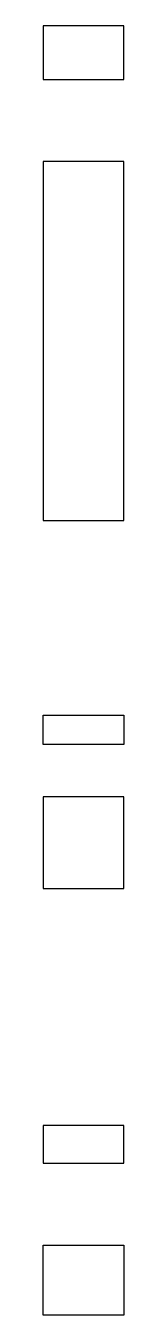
# Model space of a CAD drawing. Header units: metres. Extents: x -18.5 to -15.6, y -1.1 to 46.5.
import ezdxf

# ---------------------------------------------------------------- set-up
doc = ezdxf.new("R2010")
doc.units = ezdxf.units.M

msp = doc.modelspace()

# ---------------------------------------------------------------- linework, layer by layer
for p, q in [((-17.432, 46.5), (-18.55, 46.5)), ((-18.55, 46.5), (-18.55, 44.841)), ((-15.55, 46.5), (-17.432, 46.5)), ((-15.55, 46.29), (-15.55, 46.5)), ((-15.55, 45.298), (-15.55, 46.29)), ((-15.55, 45.277), (-15.55, 45.298)), ((-15.55, 45.173), (-15.55, 45.277)), ((-18.55, 44.841), (-18.55, 44.753)), ((-18.55, 44.753), (-18.55, 44.573)), ((-15.55, 44.963), (-15.55, 45.173)), ((-15.55, 44.615), (-15.55, 44.963)), ((-18.55, 44.573), (-18.55, 44.516)), ((-18.55, 44.516), (-16.196, 44.516)), ((-16.196, 44.516), (-15.55, 44.516)), ((-16.196, 44.516), (-16.196, 44.516)), ((-15.55, 44.516), (-15.55, 44.615)), ((-16.402, 41.486), (-18.55, 41.486)), ((-18.55, 41.486), (-18.55, 41.29)), ((-15.55, 41.486), (-16.402, 41.486)), ((-15.55, 41.29), (-15.55, 41.486)), ((-18.55, 41.29), (-18.55, 41.083)), ((-18.55, 41.083), (-18.55, 40.531)), ((-15.55, 41.083), (-15.55, 41.29)), ((-15.55, 41.053), (-15.55, 41.083)), ((-15.55, 36.54), (-15.55, 41.053)), ((-18.55, 40.531), (-18.55, 28.947)), ((-15.55, 28.242), (-15.55, 36.54)), ((-18.55, 28.947), (-18.55, 28.242)), ((-18.55, 28.242), (-16.475, 28.242)), ((-16.475, 28.242), (-15.55, 28.242)), ((-16.475, 28.242), (-16.475, 28.242)), ((-18.55, 20.715), (-18.55, 21.05)), ((-18.55, 21.05), (-17.912, 21.05)), ((-17.912, 21.05), (-15.55, 21.05)), ((-17.912, 21.05), (-17.912, 21.05)), ((-15.55, 21.05), (-15.55, 20.715)), ((-18.55, 20.597), (-18.55, 20.715)), ((-18.55, 20.34), (-18.55, 20.597)), ((-15.55, 20.715), (-15.55, 20.597)), ((-15.55, 20.597), (-15.55, 20.34)), ((-18.55, 19.966), (-18.55, 20.34)), ((-15.55, 20.34), (-15.55, 19.966)), ((-17.873, 19.966), (-18.55, 19.966)), ((-15.55, 19.966), (-17.873, 19.966)), ((-16.227, 18.034), (-18.55, 18.034)), ((-18.55, 18.034), (-18.55, 17.412)), ((-15.55, 18.034), (-16.227, 18.034)), ((-15.55, 17.412), (-15.55, 18.034)), ((-18.55, 17.412), (-18.55, 16.72)), ((-15.55, 16.72), (-15.55, 17.412)), ((-18.55, 16.72), (-18.55, 16.186)), ((-15.55, 16.186), (-15.55, 16.72)), ((-18.55, 16.186), (-18.55, 15.806)), ((-15.55, 15.806), (-15.55, 16.186)), ((-18.55, 15.806), (-18.55, 14.648)), ((-15.55, 15.563), (-15.55, 15.806)), ((-15.55, 14.648), (-15.55, 15.563)), ((-18.55, 14.648), (-16.954, 14.648)), ((-16.954, 14.648), (-15.55, 14.648)), ((-16.954, 14.648), (-16.954, 14.648)), ((-16.963, 5.9), (-18.55, 5.9)), ((-18.55, 5.9), (-18.55, 4.876)), ((-15.55, 5.9), (-16.963, 5.9)), ((-15.55, 5.028), (-15.55, 5.9)), ((-18.55, 4.876), (-18.55, 4.599)), ((-15.55, 4.876), (-15.55, 5.028)), ((-15.55, 4.599), (-15.55, 4.876)), ((-18.55, 4.599), (-18.55, 4.516)), ((-18.55, 4.516), (-16.196, 4.516)), ((-16.196, 4.516), (-15.55, 4.516)), ((-16.196, 4.516), (-16.196, 4.516)), ((-15.55, 4.516), (-15.55, 4.599)), ((-18.55, 1.316), (-18.55, 1.486)), ((-18.55, 1.486), (-16.402, 1.486)), ((-16.402, 1.486), (-15.55, 1.486)), ((-15.55, 1.486), (-15.55, 1.139)), ((-18.55, 1.167), (-18.55, 1.316)), ((-18.55, -0.223), (-18.55, 1.167)), ((-15.55, 1.139), (-15.55, 0.799)), ((-15.55, 1.139), (-15.55, 1.139)), ((-15.55, 0.799), (-15.55, 0.594)), ((-15.55, 0.594), (-15.55, -0.634)), ((-18.55, -0.31), (-18.55, -0.223)), ((-18.55, -0.338), (-18.55, -0.31)), ((-18.55, -1.1), (-18.55, -0.338)), ((-15.55, -0.634), (-15.55, -0.733)), ((-15.55, -0.733), (-15.55, -0.8)), ((-15.55, -0.8), (-15.55, -0.839)), ((-15.55, -0.839), (-15.55, -1.1)), ((-15.742, -1.1), (-18.55, -1.1)), ((-15.55, -1.1), (-15.742, -1.1))]:
    msp.add_line(p, q)

doc.saveas('drawing.dxf')
